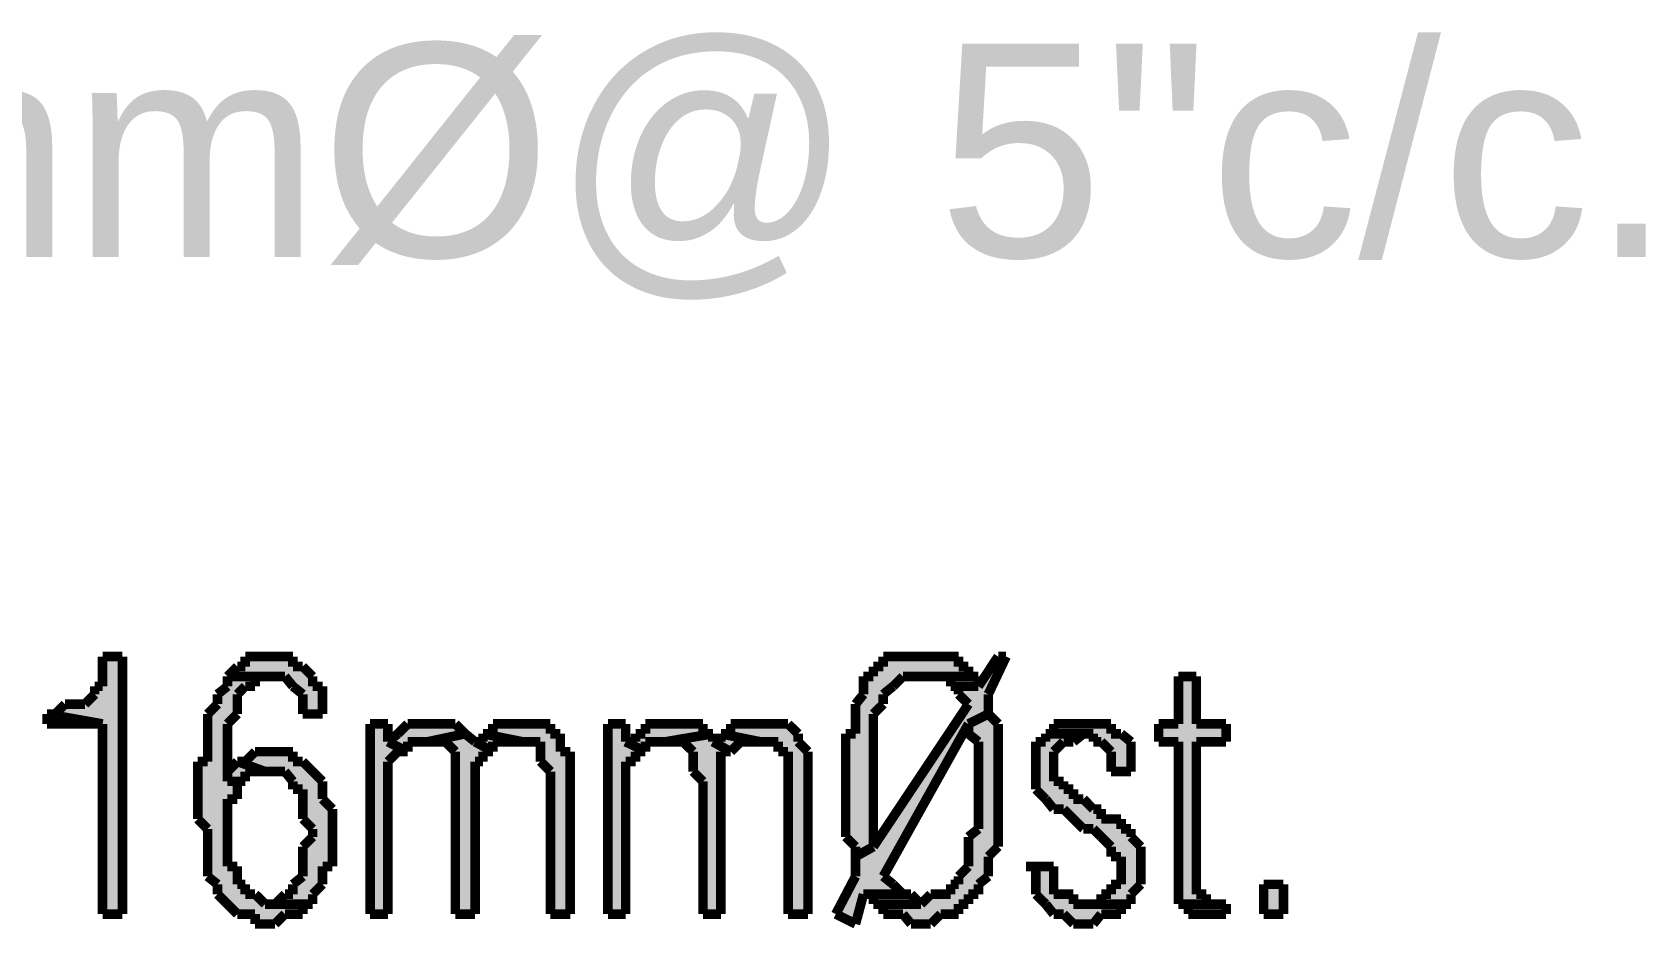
# Model space of a CAD drawing. Header units: millimetres. Extents: x 5 to 350, y 3 to 213.
# Drawn here: x 212.13 to 226.5, y 40 to 47.98 of the extents above; entities that cross this region are included whole.
import ezdxf

# ---------------------------------------------------------------- set-up
doc = ezdxf.new("R2010")
doc.units = ezdxf.units.MM
for name, color, linetype in [('H', 251, 'Continuous'), ('P', 255, 'Continuous'), ('T', 255, 'Continuous')]:
    doc.layers.add(name, color=color, linetype=linetype)
doc.styles.get("Standard").update_dxf_attribs({"font": 'arial.ttf'})

msp = doc.modelspace()

# ---------------------------------------------------------------- hatches: boundary and pattern name
at = {"layer": 'H', "linetype": 'Continuous'}
for points in [[(212.76, 40.128), (212.76, 41.822), (212.266, 41.91), (212.337, 41.91), (212.425, 41.998), (212.602, 41.998), (212.69, 42.086), (212.69, 42.157), (212.76, 42.157), (212.76, 42.422), (212.937, 42.422), (212.937, 40.128), (212.76, 40.128)], [(214.542, 41.91), (214.542, 42.086), (214.383, 42.245), (213.872, 42.245), (213.96, 42.333), (214.03, 42.333), (214.03, 42.422), (214.454, 42.422), (214.454, 42.333), (214.542, 42.333), (214.63, 42.245), (214.63, 42.157), (214.718, 42.157), (214.718, 41.91), (214.542, 41.91)], [(219.463, 40.04), (219.287, 40.128), (219.463, 40.464), (219.463, 40.64), (219.622, 40.728), (220.468, 41.998), (220.38, 42.086), (220.38, 42.157), (220.557, 42.157), (220.733, 42.422), (220.804, 42.422), (220.645, 42.086), (220.645, 41.91), (220.468, 41.822), (219.71, 40.464), (219.886, 40.305), (219.534, 40.305), (219.463, 40.04)], [(219.463, 40.64), (219.463, 40.728), (219.375, 40.816), (219.375, 41.734), (219.463, 41.734), (219.463, 41.998), (219.534, 42.086), (219.534, 42.245), (219.622, 42.245), (219.622, 42.333), (219.71, 42.333), (219.71, 42.422), (220.38, 42.422), (220.38, 42.333), (220.468, 42.333), (220.468, 42.245), (219.886, 42.245), (219.71, 42.086), (219.71, 41.998), (219.622, 41.91), (219.622, 40.728), (219.463, 40.64)], [(214.118, 40.04), (214.118, 40.128), (213.96, 40.128), (213.783, 40.305), (213.783, 40.393), (213.695, 40.464), (213.695, 40.887), (213.607, 40.975), (213.607, 41.487), (213.695, 41.487), (213.695, 41.91), (213.783, 41.998), (213.783, 42.086), (213.872, 42.157), (213.872, 42.245), (214.118, 42.245), (214.118, 42.157), (214.03, 42.157), (213.96, 42.086), (213.96, 41.91), (213.872, 41.822), (213.872, 41.31), (213.96, 41.31), (213.96, 41.152), (213.872, 41.152), (213.872, 40.552), (213.96, 40.552), (213.96, 40.393), (214.03, 40.393), (214.03, 40.305), (214.118, 40.305), (214.207, 40.217), (214.542, 40.217), (214.542, 40.128), (214.383, 40.128), (214.295, 40.04), (214.118, 40.04)], [(220.31, 42.157), (220.31, 42.245), (220.557, 42.245), (220.557, 42.157), (220.31, 42.157)], [(222.338, 40.217), (222.338, 41.663), (222.162, 41.663), (222.162, 41.822), (222.338, 41.822), (222.338, 42.245), (222.497, 42.245), (222.497, 41.822), (222.762, 41.822), (222.762, 41.663), (222.497, 41.663), (222.497, 40.305), (222.585, 40.305), (222.585, 40.217), (222.338, 40.217)], [(212.266, 41.822), (212.266, 41.91), (212.76, 41.822), (212.266, 41.822)], [(215.142, 40.128), (215.142, 41.822), (215.3, 41.822), (215.3, 41.663), (215.477, 41.575), (215.388, 41.575), (215.3, 41.487), (215.3, 40.128), (215.142, 40.128)], [(215.477, 41.575), (215.3, 41.663), (215.477, 41.822), (215.9, 41.822), (215.988, 41.734), (215.653, 41.663), (215.477, 41.663), (215.477, 41.575)], [(216.747, 40.128), (216.747, 41.398), (216.658, 41.487), (216.658, 41.663), (216.5, 41.663), (216.147, 41.734), (216.235, 41.734), (216.235, 41.822), (216.747, 41.822), (216.747, 41.734), (216.835, 41.734), (216.835, 41.575), (216.923, 41.575), (216.923, 40.128), (216.747, 40.128)], [(217.258, 40.128), (217.258, 41.822), (217.417, 41.822), (217.417, 41.663), (217.593, 41.575), (217.505, 41.575), (217.505, 41.487), (217.417, 41.487), (217.417, 40.128), (217.258, 40.128)], [(217.593, 41.575), (217.417, 41.663), (217.505, 41.663), (217.505, 41.734), (217.593, 41.734), (217.593, 41.822), (218.105, 41.822), (218.105, 41.734), (218.193, 41.734), (217.77, 41.663), (217.593, 41.663), (217.593, 41.575)], [(218.863, 40.128), (218.863, 41.575), (218.775, 41.575), (218.775, 41.663), (218.616, 41.663), (218.264, 41.734), (218.352, 41.734), (218.352, 41.822), (218.863, 41.822), (218.952, 41.734), (218.952, 41.663), (219.04, 41.575), (219.04, 40.128), (218.863, 40.128)], [(219.957, 40.04), (219.886, 40.128), (219.71, 40.128), (219.71, 40.217), (220.045, 40.217), (220.133, 40.305), (220.31, 40.305), (220.31, 40.393), (220.38, 40.393), (220.38, 40.464), (220.468, 40.552), (220.468, 40.816), (220.557, 40.887), (220.557, 41.663), (220.468, 41.734), (220.468, 41.822), (220.645, 41.91), (220.733, 41.822), (220.733, 40.728), (220.645, 40.64), (220.645, 40.464), (220.557, 40.393), (220.557, 40.305), (220.468, 40.305), (220.468, 40.217), (220.38, 40.217), (220.38, 40.128), (220.222, 40.128), (220.133, 40.04), (219.957, 40.04)], [(221.738, 41.398), (221.738, 41.575), (221.65, 41.663), (221.58, 41.663), (221.58, 41.734), (221.227, 41.734), (221.227, 41.822), (221.738, 41.822), (221.738, 41.734), (221.827, 41.734), (221.915, 41.663), (221.915, 41.398), (221.738, 41.398)], [(215.9, 40.128), (215.9, 41.575), (215.812, 41.663), (215.653, 41.663), (215.988, 41.734), (216.076, 41.663), (216.235, 41.575), (216.147, 41.575), (216.147, 41.487), (216.076, 41.487), (216.076, 40.128), (215.9, 40.128)], [(216.235, 41.575), (216.076, 41.663), (216.147, 41.663), (216.147, 41.734), (216.5, 41.663), (216.235, 41.663), (216.235, 41.575)], [(218.105, 40.128), (218.105, 41.31), (218.017, 41.398), (218.017, 41.575), (217.928, 41.663), (217.77, 41.663), (218.193, 41.734), (218.193, 41.663), (218.352, 41.575), (218.264, 41.575), (218.264, 40.128), (218.105, 40.128)], [(218.352, 41.575), (218.193, 41.663), (218.264, 41.663), (218.264, 41.734), (218.616, 41.663), (218.44, 41.663), (218.352, 41.575)], [(221.65, 40.217), (221.65, 40.305), (221.738, 40.305), (221.738, 40.393), (221.827, 40.393), (221.827, 40.64), (221.738, 40.64), (221.738, 40.728), (221.58, 40.887), (221.492, 40.887), (221.315, 41.063), (221.227, 41.063), (221.068, 41.24), (221.068, 41.663), (221.156, 41.663), (221.156, 41.734), (221.492, 41.734), (221.403, 41.663), (221.315, 41.663), (221.227, 41.575), (221.227, 41.31), (221.315, 41.31), (221.315, 41.24), (221.403, 41.24), (221.403, 41.152), (221.492, 41.152), (221.58, 41.063), (221.65, 41.063), (221.65, 40.975), (221.827, 40.975), (221.827, 40.887), (221.915, 40.887), (221.915, 40.816), (222.003, 40.728), (222.003, 40.393), (221.915, 40.305), (221.915, 40.217), (221.65, 40.217)], [(214.295, 40.217), (214.383, 40.305), (214.454, 40.305), (214.454, 40.393), (214.542, 40.464), (214.542, 40.728), (214.63, 40.816), (214.63, 40.887), (214.542, 40.975), (214.542, 41.24), (214.454, 41.24), (214.454, 41.31), (214.383, 41.398), (214.207, 41.398), (213.96, 41.487), (214.03, 41.487), (214.118, 41.575), (214.454, 41.575), (214.454, 41.487), (214.542, 41.487), (214.718, 41.31), (214.718, 41.152), (214.806, 41.063), (214.806, 40.552), (214.718, 40.552), (214.718, 40.393), (214.63, 40.305), (214.63, 40.217), (214.295, 40.217)], [(213.872, 41.31), (213.872, 41.398), (213.96, 41.487), (214.207, 41.398), (214.03, 41.398), (214.03, 41.31), (213.872, 41.31)], [(221.403, 40.04), (221.315, 40.128), (221.227, 40.128), (221.068, 40.305), (221.068, 40.552), (221.227, 40.552), (221.227, 40.305), (221.403, 40.305), (221.403, 40.217), (221.827, 40.217), (221.827, 40.128), (221.65, 40.128), (221.58, 40.04), (221.403, 40.04)], [(223.097, 40.128), (223.097, 40.393), (223.273, 40.393), (223.273, 40.128), (223.097, 40.128)], [(219.622, 40.217), (219.622, 40.305), (219.957, 40.305), (220.045, 40.217), (219.622, 40.217)], [(222.426, 40.128), (222.426, 40.217), (222.762, 40.217), (222.762, 40.128), (222.426, 40.128)]]:
    msp.add_hatch(color=256, dxfattribs=at).paths.add_polyline_path(points)

# ---------------------------------------------------------------- linework, layer by layer
at = {"layer": 'P', "const_width": 0.085}
for points in [[(212.937, 42.422), (212.76, 42.422)], [(212.76, 42.422), (212.76, 42.333)], [(212.76, 42.333), (212.76, 42.245)], [(212.937, 40.128), (212.937, 42.422)], [(213.96, 42.333), (213.872, 42.245)], [(214.03, 42.333), (213.96, 42.333)], [(214.118, 42.422), (214.03, 42.422)], [(214.03, 42.422), (214.03, 42.333)], [(214.207, 42.422), (214.118, 42.422)], [(214.295, 42.422), (214.207, 42.422)], [(214.383, 42.422), (214.295, 42.422)], [(214.295, 42.422), (214.295, 42.422)], [(214.454, 42.422), (214.383, 42.422)], [(214.454, 42.333), (214.454, 42.422)], [(214.542, 42.333), (214.454, 42.333)], [(214.63, 42.245), (214.542, 42.333)], [(219.71, 42.333), (219.622, 42.333)], [(219.622, 42.333), (219.622, 42.245)], [(219.798, 42.422), (219.71, 42.422)], [(219.71, 42.422), (219.71, 42.333)], [(219.886, 42.422), (219.798, 42.422)], [(219.957, 42.422), (219.886, 42.422)], [(220.045, 42.422), (219.957, 42.422)], [(220.133, 42.422), (220.045, 42.422)], [(220.222, 42.422), (220.133, 42.422)], [(220.31, 42.422), (220.222, 42.422)], [(220.38, 42.422), (220.31, 42.422)], [(220.38, 42.333), (220.38, 42.422)], [(220.468, 42.333), (220.38, 42.333)], [(220.468, 42.245), (220.468, 42.333)], [(220.733, 42.422), (220.557, 42.157)], [(220.645, 42.086), (220.804, 42.422)], [(220.804, 42.422), (220.733, 42.422)], [(212.76, 42.245), (212.76, 42.157)], [(213.872, 42.245), (213.872, 42.157)], [(214.295, 42.245), (213.872, 42.245)], [(213.872, 42.245), (214.295, 42.245)], [(214.118, 42.157), (214.118, 42.245)], [(214.118, 42.245), (214.207, 42.245)], [(214.207, 42.245), (214.295, 42.245)], [(214.295, 42.245), (214.383, 42.245)], [(214.383, 42.245), (214.454, 42.157)], [(214.63, 42.157), (214.63, 42.245)], [(219.622, 42.245), (219.534, 42.245)], [(219.534, 42.245), (219.534, 42.157)], [(219.798, 42.157), (219.886, 42.245)], [(219.886, 42.245), (219.957, 42.245)], [(219.957, 42.245), (220.045, 42.245)], [(220.468, 42.245), (220.045, 42.245)], [(220.045, 42.245), (220.133, 42.245)], [(220.045, 42.245), (220.468, 42.245)], [(220.133, 42.245), (220.222, 42.245)], [(220.222, 42.245), (220.31, 42.245)], [(220.31, 42.245), (220.31, 42.157)], [(220.557, 42.245), (220.468, 42.245)], [(220.557, 42.157), (220.557, 42.245)], [(222.497, 42.245), (222.338, 42.245)], [(222.338, 42.245), (222.338, 41.822)], [(222.497, 41.822), (222.497, 42.245)], [(212.69, 42.086), (212.602, 41.998)], [(212.76, 42.157), (212.69, 42.157)], [(212.69, 42.157), (212.69, 42.086)], [(213.872, 42.157), (213.783, 42.086)], [(213.783, 42.086), (213.783, 41.998)], [(213.96, 42.086), (214.03, 42.157)], [(213.96, 41.998), (213.96, 42.086)], [(214.03, 42.157), (214.118, 42.157)], [(214.454, 42.157), (214.542, 42.086)], [(214.542, 42.086), (214.542, 41.998)], [(214.718, 42.157), (214.63, 42.157)], [(214.718, 42.086), (214.718, 42.157)], [(214.718, 41.998), (214.718, 42.086)], [(219.534, 42.086), (219.463, 41.998)], [(219.534, 42.157), (219.534, 42.086)], [(219.71, 42.086), (219.798, 42.157)], [(219.71, 41.998), (219.71, 42.086)], [(220.31, 42.157), (220.557, 42.157)], [(220.557, 42.157), (220.31, 42.157)], [(220.31, 42.157), (220.38, 42.157)], [(220.38, 42.157), (220.38, 42.086)], [(220.38, 42.086), (220.468, 41.998)], [(220.645, 41.998), (220.645, 42.086)], [(212.266, 41.91), (212.266, 41.822)], [(212.76, 41.822), (212.266, 41.91)], [(212.337, 41.91), (212.266, 41.91)], [(212.266, 41.91), (212.76, 41.822)], [(212.425, 41.998), (212.337, 41.91)], [(212.513, 41.998), (212.425, 41.998)], [(212.602, 41.998), (212.513, 41.998)], [(213.783, 41.998), (213.695, 41.91)], [(213.695, 41.91), (213.695, 41.822)], [(213.872, 41.822), (213.96, 41.91)], [(213.96, 41.91), (213.96, 41.998)], [(214.542, 41.998), (214.542, 41.91)], [(214.542, 41.91), (214.718, 41.91)], [(214.718, 41.91), (214.718, 41.998)], [(219.463, 41.998), (219.463, 41.91)], [(219.463, 41.91), (219.463, 41.822)], [(220.468, 41.998), (219.622, 40.728)], [(219.622, 41.91), (219.71, 41.998)], [(219.622, 41.822), (219.622, 41.91)], [(220.645, 41.91), (220.468, 41.822)], [(220.468, 41.822), (220.645, 41.91)], [(220.645, 41.91), (220.645, 41.998)], [(220.733, 41.822), (220.645, 41.91)], [(212.266, 41.822), (212.337, 41.822)], [(212.337, 41.822), (212.425, 41.822)], [(212.425, 41.822), (212.513, 41.822)], [(212.513, 41.822), (212.602, 41.822)], [(212.602, 41.822), (212.69, 41.822)], [(212.69, 41.822), (212.76, 41.822)], [(212.76, 41.822), (212.76, 40.128)], [(213.695, 41.822), (213.695, 41.734)], [(213.872, 41.734), (213.872, 41.822)], [(215.3, 41.822), (215.142, 41.822)], [(215.142, 41.822), (215.142, 40.128)], [(215.3, 41.663), (215.3, 41.822)], [(215.477, 41.822), (215.388, 41.734)], [(215.565, 41.822), (215.477, 41.822)], [(215.653, 41.822), (215.565, 41.822)], [(215.724, 41.822), (215.653, 41.822)], [(215.812, 41.822), (215.724, 41.822)], [(215.9, 41.822), (215.812, 41.822)], [(215.812, 41.822), (215.812, 41.822)], [(215.988, 41.734), (215.9, 41.822)], [(216.323, 41.822), (216.235, 41.822)], [(216.235, 41.822), (216.235, 41.734)], [(216.412, 41.822), (216.323, 41.822)], [(216.5, 41.822), (216.412, 41.822)], [(216.57, 41.822), (216.5, 41.822)], [(216.658, 41.822), (216.57, 41.822)], [(216.747, 41.822), (216.658, 41.822)], [(216.747, 41.734), (216.747, 41.822)], [(217.417, 41.822), (217.258, 41.822)], [(217.258, 41.822), (217.258, 40.128)], [(217.417, 41.663), (217.417, 41.822)], [(217.682, 41.822), (217.593, 41.822)], [(217.593, 41.822), (217.593, 41.734)], [(217.77, 41.822), (217.682, 41.822)], [(217.84, 41.822), (217.77, 41.822)], [(217.928, 41.822), (217.84, 41.822)], [(218.017, 41.822), (217.928, 41.822)], [(218.105, 41.822), (218.017, 41.822)], [(218.105, 41.734), (218.105, 41.822)], [(218.44, 41.822), (218.352, 41.822)], [(218.352, 41.822), (218.352, 41.734)], [(218.528, 41.822), (218.44, 41.822)], [(218.616, 41.822), (218.528, 41.822)], [(218.687, 41.822), (218.616, 41.822)], [(218.775, 41.822), (218.687, 41.822)], [(218.863, 41.822), (218.775, 41.822)], [(218.952, 41.734), (218.863, 41.822)], [(219.463, 41.822), (219.463, 41.734)], [(219.622, 41.734), (219.622, 41.822)], [(219.71, 40.464), (220.468, 41.822)], [(220.468, 41.822), (220.468, 41.734)], [(220.733, 41.734), (220.733, 41.822)], [(221.315, 41.822), (221.227, 41.822)], [(221.227, 41.822), (221.227, 41.734)], [(221.403, 41.822), (221.315, 41.822)], [(221.492, 41.822), (221.403, 41.822)], [(221.58, 41.822), (221.492, 41.822)], [(221.65, 41.822), (221.58, 41.822)], [(221.58, 41.822), (221.58, 41.822)], [(221.738, 41.822), (221.65, 41.822)], [(221.738, 41.734), (221.738, 41.822)], [(222.338, 41.822), (222.162, 41.822)], [(222.162, 41.822), (222.162, 41.663)], [(222.762, 41.822), (222.497, 41.822)], [(222.762, 41.663), (222.762, 41.822)], [(213.695, 41.734), (213.695, 41.663)], [(213.695, 41.663), (213.695, 41.575)], [(213.872, 41.663), (213.872, 41.734)], [(213.872, 41.575), (213.872, 41.663)], [(215.388, 41.734), (215.3, 41.663)], [(215.477, 41.575), (215.3, 41.663)], [(215.3, 41.663), (215.477, 41.575)], [(215.477, 41.575), (215.477, 41.663)], [(215.477, 41.663), (215.565, 41.663)], [(215.565, 41.663), (215.653, 41.663)], [(215.988, 41.734), (215.653, 41.663)], [(215.653, 41.663), (215.988, 41.734)], [(215.653, 41.663), (215.724, 41.663)], [(215.724, 41.663), (215.812, 41.663)], [(215.812, 41.663), (215.9, 41.575)], [(216.076, 41.663), (215.988, 41.734)], [(216.235, 41.575), (216.076, 41.663)], [(216.076, 41.663), (216.076, 41.663)], [(216.147, 41.663), (216.076, 41.663)], [(216.076, 41.663), (216.235, 41.575)], [(216.147, 41.734), (216.147, 41.663)], [(216.5, 41.663), (216.147, 41.734)], [(216.235, 41.734), (216.147, 41.734)], [(216.147, 41.734), (216.5, 41.663)], [(216.235, 41.575), (216.235, 41.663)], [(216.235, 41.663), (216.323, 41.663)], [(216.323, 41.663), (216.412, 41.663)], [(216.412, 41.663), (216.5, 41.663)], [(216.5, 41.663), (216.57, 41.663)], [(216.57, 41.663), (216.658, 41.663)], [(216.658, 41.663), (216.658, 41.575)], [(216.835, 41.734), (216.747, 41.734)], [(216.835, 41.663), (216.835, 41.734)], [(216.835, 41.575), (216.835, 41.663)], [(217.593, 41.575), (217.417, 41.663)], [(217.505, 41.663), (217.417, 41.663)], [(217.417, 41.663), (217.593, 41.575)], [(217.593, 41.734), (217.505, 41.734)], [(217.505, 41.734), (217.505, 41.663)], [(217.593, 41.575), (217.593, 41.663)], [(217.593, 41.663), (217.682, 41.663)], [(217.682, 41.663), (217.77, 41.663)], [(218.193, 41.734), (217.77, 41.663)], [(217.77, 41.663), (218.193, 41.734)], [(217.77, 41.663), (217.84, 41.663)], [(217.84, 41.663), (217.928, 41.663)], [(217.928, 41.663), (218.017, 41.575)], [(218.193, 41.734), (218.105, 41.734)], [(218.193, 41.663), (218.193, 41.734)], [(218.352, 41.575), (218.193, 41.663)], [(218.193, 41.663), (218.193, 41.663)], [(218.264, 41.663), (218.193, 41.663)], [(218.193, 41.663), (218.352, 41.575)], [(218.264, 41.734), (218.264, 41.663)], [(218.616, 41.663), (218.264, 41.734)], [(218.352, 41.734), (218.264, 41.734)], [(218.264, 41.734), (218.616, 41.663)], [(218.352, 41.575), (218.44, 41.663)], [(218.44, 41.663), (218.528, 41.663)], [(218.528, 41.663), (218.616, 41.663)], [(218.616, 41.663), (218.687, 41.663)], [(218.687, 41.663), (218.775, 41.663)], [(218.775, 41.663), (218.775, 41.575)], [(218.952, 41.663), (218.952, 41.734)], [(219.04, 41.575), (218.952, 41.663)], [(219.463, 41.734), (219.375, 41.734)], [(219.375, 41.734), (219.375, 41.663)], [(219.375, 41.663), (219.375, 41.575)], [(219.622, 41.663), (219.622, 41.734)], [(219.622, 41.575), (219.622, 41.663)], [(220.468, 41.734), (220.557, 41.663)], [(220.557, 41.663), (220.557, 41.575)], [(220.733, 41.663), (220.733, 41.734)], [(220.733, 41.575), (220.733, 41.663)], [(221.156, 41.663), (221.068, 41.663)], [(221.068, 41.663), (221.068, 41.575)], [(221.156, 41.734), (221.156, 41.663)], [(221.492, 41.734), (221.156, 41.734)], [(221.227, 41.734), (221.156, 41.734)], [(221.156, 41.734), (221.492, 41.734)], [(221.227, 41.575), (221.315, 41.663)], [(221.315, 41.663), (221.403, 41.663)], [(221.403, 41.663), (221.492, 41.734)], [(221.492, 41.734), (221.58, 41.734)], [(221.58, 41.734), (221.58, 41.663)], [(221.58, 41.663), (221.65, 41.663)], [(221.65, 41.663), (221.738, 41.575)], [(221.827, 41.734), (221.738, 41.734)], [(221.915, 41.663), (221.827, 41.734)], [(221.915, 41.575), (221.915, 41.663)], [(222.162, 41.663), (222.338, 41.663)], [(222.338, 41.663), (222.338, 40.552)], [(222.497, 40.464), (222.497, 41.663)], [(222.497, 41.663), (222.762, 41.663)], [(213.695, 41.487), (213.607, 41.487)], [(213.607, 41.487), (213.607, 41.398)], [(213.695, 41.575), (213.695, 41.487)], [(213.872, 41.487), (213.872, 41.575)], [(213.96, 41.487), (213.872, 41.398)], [(213.872, 41.398), (213.872, 41.487)], [(214.207, 41.398), (213.96, 41.487)], [(214.03, 41.487), (213.96, 41.487)], [(213.96, 41.487), (214.207, 41.398)], [(214.118, 41.575), (214.03, 41.487)], [(214.207, 41.575), (214.118, 41.575)], [(214.295, 41.575), (214.207, 41.575)], [(214.383, 41.575), (214.295, 41.575)], [(214.295, 41.575), (214.295, 41.575)], [(214.454, 41.575), (214.383, 41.575)], [(214.454, 41.487), (214.454, 41.575)], [(214.542, 41.487), (214.454, 41.487)], [(214.63, 41.398), (214.542, 41.487)], [(215.3, 41.487), (215.388, 41.575)], [(215.3, 41.398), (215.3, 41.487)], [(215.388, 41.575), (215.477, 41.575)], [(215.9, 41.575), (215.9, 41.487)], [(215.9, 41.487), (215.9, 41.398)], [(216.076, 41.398), (216.076, 41.487)], [(216.076, 41.487), (216.147, 41.487)], [(216.147, 41.487), (216.147, 41.575)], [(216.147, 41.575), (216.235, 41.575)], [(216.658, 41.575), (216.658, 41.487)], [(216.658, 41.487), (216.747, 41.398)], [(216.923, 41.575), (216.835, 41.575)], [(216.923, 41.487), (216.923, 41.575)], [(216.923, 41.398), (216.923, 41.487)], [(217.417, 41.398), (217.417, 41.487)], [(217.417, 41.487), (217.505, 41.487)], [(217.505, 41.487), (217.505, 41.575)], [(217.505, 41.575), (217.593, 41.575)], [(218.017, 41.575), (218.017, 41.487)], [(218.017, 41.487), (218.017, 41.398)], [(218.264, 41.487), (218.264, 41.575)], [(218.264, 41.575), (218.352, 41.575)], [(218.264, 41.398), (218.264, 41.487)], [(218.775, 41.575), (218.863, 41.575)], [(218.863, 41.575), (218.863, 41.487)], [(218.863, 41.487), (218.863, 41.398)], [(219.04, 41.487), (219.04, 41.575)], [(219.04, 41.398), (219.04, 41.487)], [(219.375, 41.575), (219.375, 41.487)], [(219.375, 41.487), (219.375, 41.398)], [(219.622, 41.487), (219.622, 41.575)], [(219.622, 41.398), (219.622, 41.487)], [(220.557, 41.575), (220.557, 41.487)], [(220.557, 41.487), (220.557, 41.398)], [(220.733, 41.487), (220.733, 41.575)], [(220.733, 41.398), (220.733, 41.487)], [(221.068, 41.575), (221.068, 41.487)], [(221.068, 41.487), (221.068, 41.398)], [(221.227, 41.487), (221.227, 41.575)], [(221.227, 41.398), (221.227, 41.487)], [(221.738, 41.575), (221.738, 41.487)], [(221.738, 41.487), (221.738, 41.398)], [(221.915, 41.487), (221.915, 41.575)], [(221.915, 41.398), (221.915, 41.487)], [(213.607, 41.398), (213.607, 41.31)], [(213.872, 41.398), (213.872, 41.31)], [(213.872, 41.31), (213.872, 41.398)], [(214.03, 41.31), (214.03, 41.398)], [(214.03, 41.398), (214.118, 41.398)], [(214.118, 41.398), (214.207, 41.398)], [(214.207, 41.398), (214.207, 41.398)], [(214.207, 41.398), (214.295, 41.398)], [(214.295, 41.398), (214.383, 41.398)], [(214.383, 41.398), (214.454, 41.31)], [(214.718, 41.31), (214.63, 41.398)], [(215.3, 40.128), (215.3, 41.398)], [(215.9, 41.398), (215.9, 41.31)], [(216.076, 40.128), (216.076, 41.398)], [(216.747, 41.398), (216.747, 41.31)], [(216.923, 41.31), (216.923, 41.398)], [(217.417, 40.128), (217.417, 41.398)], [(218.017, 41.398), (218.105, 41.31)], [(218.264, 40.128), (218.264, 41.398)], [(218.863, 41.398), (218.863, 41.31)], [(219.04, 41.31), (219.04, 41.398)], [(219.375, 41.398), (219.375, 41.31)], [(219.622, 41.31), (219.622, 41.398)], [(220.557, 41.398), (220.557, 41.31)], [(220.733, 41.31), (220.733, 41.398)], [(221.068, 41.398), (221.068, 41.31)], [(221.227, 41.31), (221.227, 41.398)], [(221.738, 41.398), (221.915, 41.398)], [(213.607, 41.31), (213.607, 41.24)], [(213.607, 41.24), (213.607, 41.152)], [(213.872, 41.31), (214.03, 41.31)], [(214.03, 41.31), (213.872, 41.31)], [(213.96, 41.24), (213.96, 41.31)], [(213.96, 41.31), (214.03, 41.31)], [(213.96, 41.152), (213.96, 41.24)], [(214.454, 41.31), (214.454, 41.24)], [(214.454, 41.24), (214.542, 41.24)], [(214.542, 41.24), (214.542, 41.152)], [(214.718, 41.24), (214.718, 41.31)], [(214.718, 41.152), (214.718, 41.24)], [(215.9, 41.31), (215.9, 41.24)], [(215.9, 41.24), (215.9, 40.128)], [(216.747, 41.31), (216.747, 41.24)], [(216.747, 41.24), (216.747, 40.128)], [(216.923, 40.128), (216.923, 41.31)], [(218.105, 41.31), (218.105, 41.24)], [(218.105, 41.24), (218.105, 40.128)], [(218.863, 41.31), (218.863, 41.24)], [(218.863, 41.24), (218.863, 40.128)], [(219.04, 40.128), (219.04, 41.31)], [(219.375, 41.31), (219.375, 41.24)], [(219.375, 41.24), (219.375, 41.152)], [(219.622, 41.24), (219.622, 41.31)], [(219.622, 41.152), (219.622, 41.24)], [(220.557, 41.31), (220.557, 41.24)], [(220.557, 41.24), (220.557, 41.152)], [(220.733, 41.24), (220.733, 41.31)], [(220.733, 41.152), (220.733, 41.24)], [(221.068, 41.31), (221.068, 41.24)], [(221.068, 41.24), (221.156, 41.152)], [(221.315, 41.31), (221.227, 41.31)], [(221.315, 41.24), (221.315, 41.31)], [(221.403, 41.24), (221.315, 41.24)], [(221.403, 41.152), (221.403, 41.24)], [(213.607, 41.152), (213.607, 41.063)], [(213.607, 41.063), (213.607, 40.975)], [(213.872, 41.063), (213.872, 41.152)], [(213.872, 41.152), (213.96, 41.152)], [(213.872, 40.975), (213.872, 41.063)], [(214.542, 41.152), (214.542, 41.063)], [(214.542, 41.063), (214.542, 40.975)], [(214.806, 41.063), (214.718, 41.152)], [(214.806, 40.975), (214.806, 41.063)], [(219.375, 41.152), (219.375, 41.063)], [(219.375, 41.063), (219.375, 40.975)], [(219.622, 41.063), (219.622, 41.152)], [(219.622, 40.975), (219.622, 41.063)], [(220.557, 41.152), (220.557, 41.063)], [(220.557, 41.063), (220.557, 40.975)], [(220.733, 41.063), (220.733, 41.152)], [(220.733, 40.975), (220.733, 41.063)], [(221.156, 41.152), (221.227, 41.063)], [(221.227, 41.063), (221.315, 41.063)], [(221.315, 41.063), (221.403, 40.975)], [(221.492, 41.152), (221.403, 41.152)], [(221.58, 41.063), (221.492, 41.152)], [(221.65, 41.063), (221.58, 41.063)], [(221.65, 40.975), (221.65, 41.063)], [(213.607, 40.975), (213.695, 40.887)], [(213.872, 40.887), (213.872, 40.975)], [(214.542, 40.975), (214.63, 40.887)], [(214.806, 40.887), (214.806, 40.975)], [(219.375, 40.975), (219.375, 40.887)], [(219.622, 40.887), (219.622, 40.975)], [(220.557, 40.975), (220.557, 40.887)], [(220.733, 40.887), (220.733, 40.975)], [(221.403, 40.975), (221.492, 40.887)], [(221.738, 40.975), (221.65, 40.975)], [(221.827, 40.975), (221.738, 40.975)], [(221.827, 40.887), (221.827, 40.975)], [(213.695, 40.887), (213.695, 40.816)], [(213.695, 40.816), (213.695, 40.728)], [(213.872, 40.816), (213.872, 40.887)], [(213.872, 40.728), (213.872, 40.816)], [(214.63, 40.816), (214.542, 40.728)], [(214.63, 40.887), (214.63, 40.816)], [(214.806, 40.816), (214.806, 40.887)], [(214.806, 40.728), (214.806, 40.816)], [(219.375, 40.887), (219.375, 40.816)], [(219.375, 40.816), (219.463, 40.728)], [(219.622, 40.816), (219.622, 40.887)], [(219.622, 40.728), (219.622, 40.816)], [(220.557, 40.887), (220.468, 40.816)], [(220.468, 40.816), (220.468, 40.728)], [(220.733, 40.816), (220.733, 40.887)], [(220.733, 40.728), (220.733, 40.816)], [(221.492, 40.887), (221.58, 40.887)], [(221.58, 40.887), (221.65, 40.816)], [(221.65, 40.816), (221.738, 40.728)], [(221.915, 40.887), (221.827, 40.887)], [(221.915, 40.816), (221.915, 40.887)], [(222.003, 40.728), (221.915, 40.816)], [(213.695, 40.728), (213.695, 40.64)], [(213.695, 40.64), (213.695, 40.552)], [(213.872, 40.64), (213.872, 40.728)], [(213.872, 40.552), (213.872, 40.64)], [(214.542, 40.728), (214.542, 40.64)], [(214.542, 40.64), (214.542, 40.552)], [(214.806, 40.64), (214.806, 40.728)], [(214.806, 40.552), (214.806, 40.64)], [(219.622, 40.728), (219.463, 40.64)], [(219.463, 40.728), (219.463, 40.64)], [(219.463, 40.64), (219.622, 40.728)], [(219.463, 40.64), (219.463, 40.552)], [(220.468, 40.728), (220.468, 40.64)], [(220.468, 40.64), (220.468, 40.552)], [(220.645, 40.64), (220.733, 40.728)], [(220.645, 40.552), (220.645, 40.64)], [(221.738, 40.728), (221.738, 40.64)], [(221.738, 40.64), (221.827, 40.64)], [(221.827, 40.64), (221.827, 40.552)], [(222.003, 40.64), (222.003, 40.728)], [(222.003, 40.552), (222.003, 40.64)], [(213.695, 40.552), (213.695, 40.464)], [(213.695, 40.464), (213.783, 40.393)], [(213.96, 40.552), (213.872, 40.552)], [(213.96, 40.464), (213.96, 40.552)], [(213.96, 40.393), (213.96, 40.464)], [(214.542, 40.464), (214.454, 40.393)], [(214.542, 40.552), (214.542, 40.464)], [(214.718, 40.464), (214.718, 40.552)], [(214.718, 40.552), (214.806, 40.552)], [(214.718, 40.393), (214.718, 40.464)], [(219.463, 40.464), (219.287, 40.128)], [(219.463, 40.552), (219.463, 40.464)], [(219.798, 40.393), (219.71, 40.464)], [(220.468, 40.552), (220.38, 40.464)], [(220.38, 40.464), (220.38, 40.393)], [(220.557, 40.393), (220.645, 40.464)], [(220.645, 40.464), (220.645, 40.552)], [(221.227, 40.552), (220.98, 40.552)], [(220.98, 40.552), (221.068, 40.552)], [(221.068, 40.552), (221.068, 40.464)], [(221.068, 40.464), (221.068, 40.393)], [(221.227, 40.464), (221.227, 40.552)], [(221.227, 40.393), (221.227, 40.464)], [(221.227, 40.464), (221.227, 40.464)], [(221.827, 40.552), (221.827, 40.464)], [(221.827, 40.464), (221.827, 40.393)], [(222.003, 40.464), (222.003, 40.552)], [(222.003, 40.393), (222.003, 40.464)], [(222.338, 40.552), (222.338, 40.464)], [(222.338, 40.464), (222.338, 40.393)], [(222.497, 40.393), (222.497, 40.464)], [(213.783, 40.393), (213.783, 40.305)], [(214.03, 40.393), (213.96, 40.393)], [(214.03, 40.305), (214.03, 40.393)], [(214.454, 40.393), (214.454, 40.305)], [(214.63, 40.305), (214.718, 40.393)], [(219.886, 40.305), (219.798, 40.393)], [(220.38, 40.393), (220.31, 40.393)], [(220.31, 40.393), (220.31, 40.305)], [(220.557, 40.305), (220.557, 40.393)], [(221.068, 40.393), (221.068, 40.305)], [(221.227, 40.305), (221.227, 40.393)], [(221.827, 40.393), (221.738, 40.393)], [(221.738, 40.393), (221.738, 40.305)], [(221.915, 40.305), (222.003, 40.393)], [(222.338, 40.393), (222.338, 40.305)], [(222.497, 40.305), (222.497, 40.393)], [(223.097, 40.128), (223.097, 40.393)], [(223.097, 40.393), (223.273, 40.393)], [(223.273, 40.393), (223.273, 40.128)], [(213.783, 40.305), (213.872, 40.217)], [(213.872, 40.217), (213.96, 40.128)], [(214.118, 40.305), (214.03, 40.305)], [(214.207, 40.217), (214.118, 40.305)], [(214.295, 40.217), (214.207, 40.217)], [(214.207, 40.217), (214.63, 40.217)], [(214.63, 40.217), (214.207, 40.217)], [(214.383, 40.305), (214.295, 40.217)], [(214.454, 40.305), (214.383, 40.305)], [(214.542, 40.128), (214.542, 40.217)], [(214.542, 40.217), (214.63, 40.217)], [(214.63, 40.217), (214.63, 40.305)], [(219.463, 40.04), (219.534, 40.305)], [(219.886, 40.305), (219.534, 40.305)], [(219.534, 40.305), (219.622, 40.305)], [(219.534, 40.305), (219.886, 40.305)], [(219.622, 40.305), (219.622, 40.217)], [(219.622, 40.217), (220.045, 40.217)], [(220.045, 40.217), (219.622, 40.217)], [(219.622, 40.217), (219.71, 40.217)], [(219.71, 40.217), (219.71, 40.128)], [(219.957, 40.305), (219.886, 40.305)], [(219.886, 40.305), (219.886, 40.305)], [(220.045, 40.217), (219.957, 40.305)], [(220.133, 40.305), (220.045, 40.217)], [(220.222, 40.305), (220.133, 40.305)], [(220.31, 40.305), (220.222, 40.305)], [(220.38, 40.128), (220.38, 40.217)], [(220.38, 40.217), (220.468, 40.217)], [(220.468, 40.217), (220.468, 40.305)], [(220.468, 40.305), (220.557, 40.305)], [(221.068, 40.305), (221.156, 40.217)], [(221.156, 40.217), (221.227, 40.128)], [(221.315, 40.305), (221.227, 40.305)], [(221.403, 40.305), (221.315, 40.305)], [(221.403, 40.217), (221.403, 40.305)], [(221.492, 40.217), (221.403, 40.217)], [(221.915, 40.217), (221.492, 40.217)], [(221.58, 40.217), (221.492, 40.217)], [(221.492, 40.217), (221.915, 40.217)], [(221.65, 40.217), (221.58, 40.217)], [(221.738, 40.305), (221.65, 40.305)], [(221.65, 40.305), (221.65, 40.217)], [(221.827, 40.128), (221.827, 40.217)], [(221.827, 40.217), (221.915, 40.217)], [(221.915, 40.217), (221.915, 40.305)], [(222.338, 40.305), (222.338, 40.217)], [(222.338, 40.217), (222.426, 40.217)], [(222.673, 40.217), (222.426, 40.217)], [(222.426, 40.217), (222.426, 40.128)], [(222.426, 40.217), (222.673, 40.217)], [(222.585, 40.305), (222.497, 40.305)], [(222.585, 40.217), (222.585, 40.305)], [(222.673, 40.217), (222.585, 40.217)], [(222.762, 40.217), (222.673, 40.217)], [(222.762, 40.128), (222.762, 40.217)], [(212.76, 40.128), (212.937, 40.128)], [(213.96, 40.128), (214.03, 40.128)], [(214.03, 40.128), (214.118, 40.128)], [(214.118, 40.128), (214.118, 40.04)], [(214.118, 40.04), (214.207, 40.04)], [(214.207, 40.04), (214.295, 40.04)], [(214.295, 40.04), (214.383, 40.128)], [(214.383, 40.128), (214.454, 40.128)], [(214.454, 40.128), (214.542, 40.128)], [(215.142, 40.128), (215.3, 40.128)], [(215.9, 40.128), (216.076, 40.128)], [(216.747, 40.128), (216.923, 40.128)], [(217.258, 40.128), (217.417, 40.128)], [(218.105, 40.128), (218.264, 40.128)], [(218.863, 40.128), (219.04, 40.128)], [(219.287, 40.128), (219.463, 40.04)], [(219.71, 40.128), (219.798, 40.128)], [(219.798, 40.128), (219.886, 40.128)], [(219.886, 40.128), (219.957, 40.04)], [(219.957, 40.04), (220.045, 40.04)], [(220.045, 40.04), (220.133, 40.04)], [(220.133, 40.04), (220.222, 40.128)], [(220.222, 40.128), (220.31, 40.128)], [(220.31, 40.128), (220.38, 40.128)], [(221.227, 40.128), (221.315, 40.128)], [(221.315, 40.128), (221.403, 40.04)], [(221.403, 40.04), (221.492, 40.04)], [(221.492, 40.04), (221.58, 40.04)], [(221.58, 40.04), (221.65, 40.128)], [(221.65, 40.128), (221.738, 40.128)], [(221.738, 40.128), (221.827, 40.128)], [(222.426, 40.128), (222.497, 40.128)], [(222.497, 40.128), (222.585, 40.128)], [(222.585, 40.128), (222.673, 40.128)], [(222.673, 40.128), (222.762, 40.128)], [(223.273, 40.128), (223.097, 40.128)], [(223.097, 40.128), (223.097, 40.128)]]:
    msp.add_lwpolyline(points, dxfattribs=at)

# ---------------------------------------------------------------- texts
at = {"layer": 'T', "insert": (208.8, 45.6), "char_height": 1.9, "attachment_point": 7}
msp.add_mtext('{\\fArial|b0|i0|c0|p18;8mmØ@ 5"c/c.}', dxfattribs=at)

doc.saveas('drawing.dxf')
